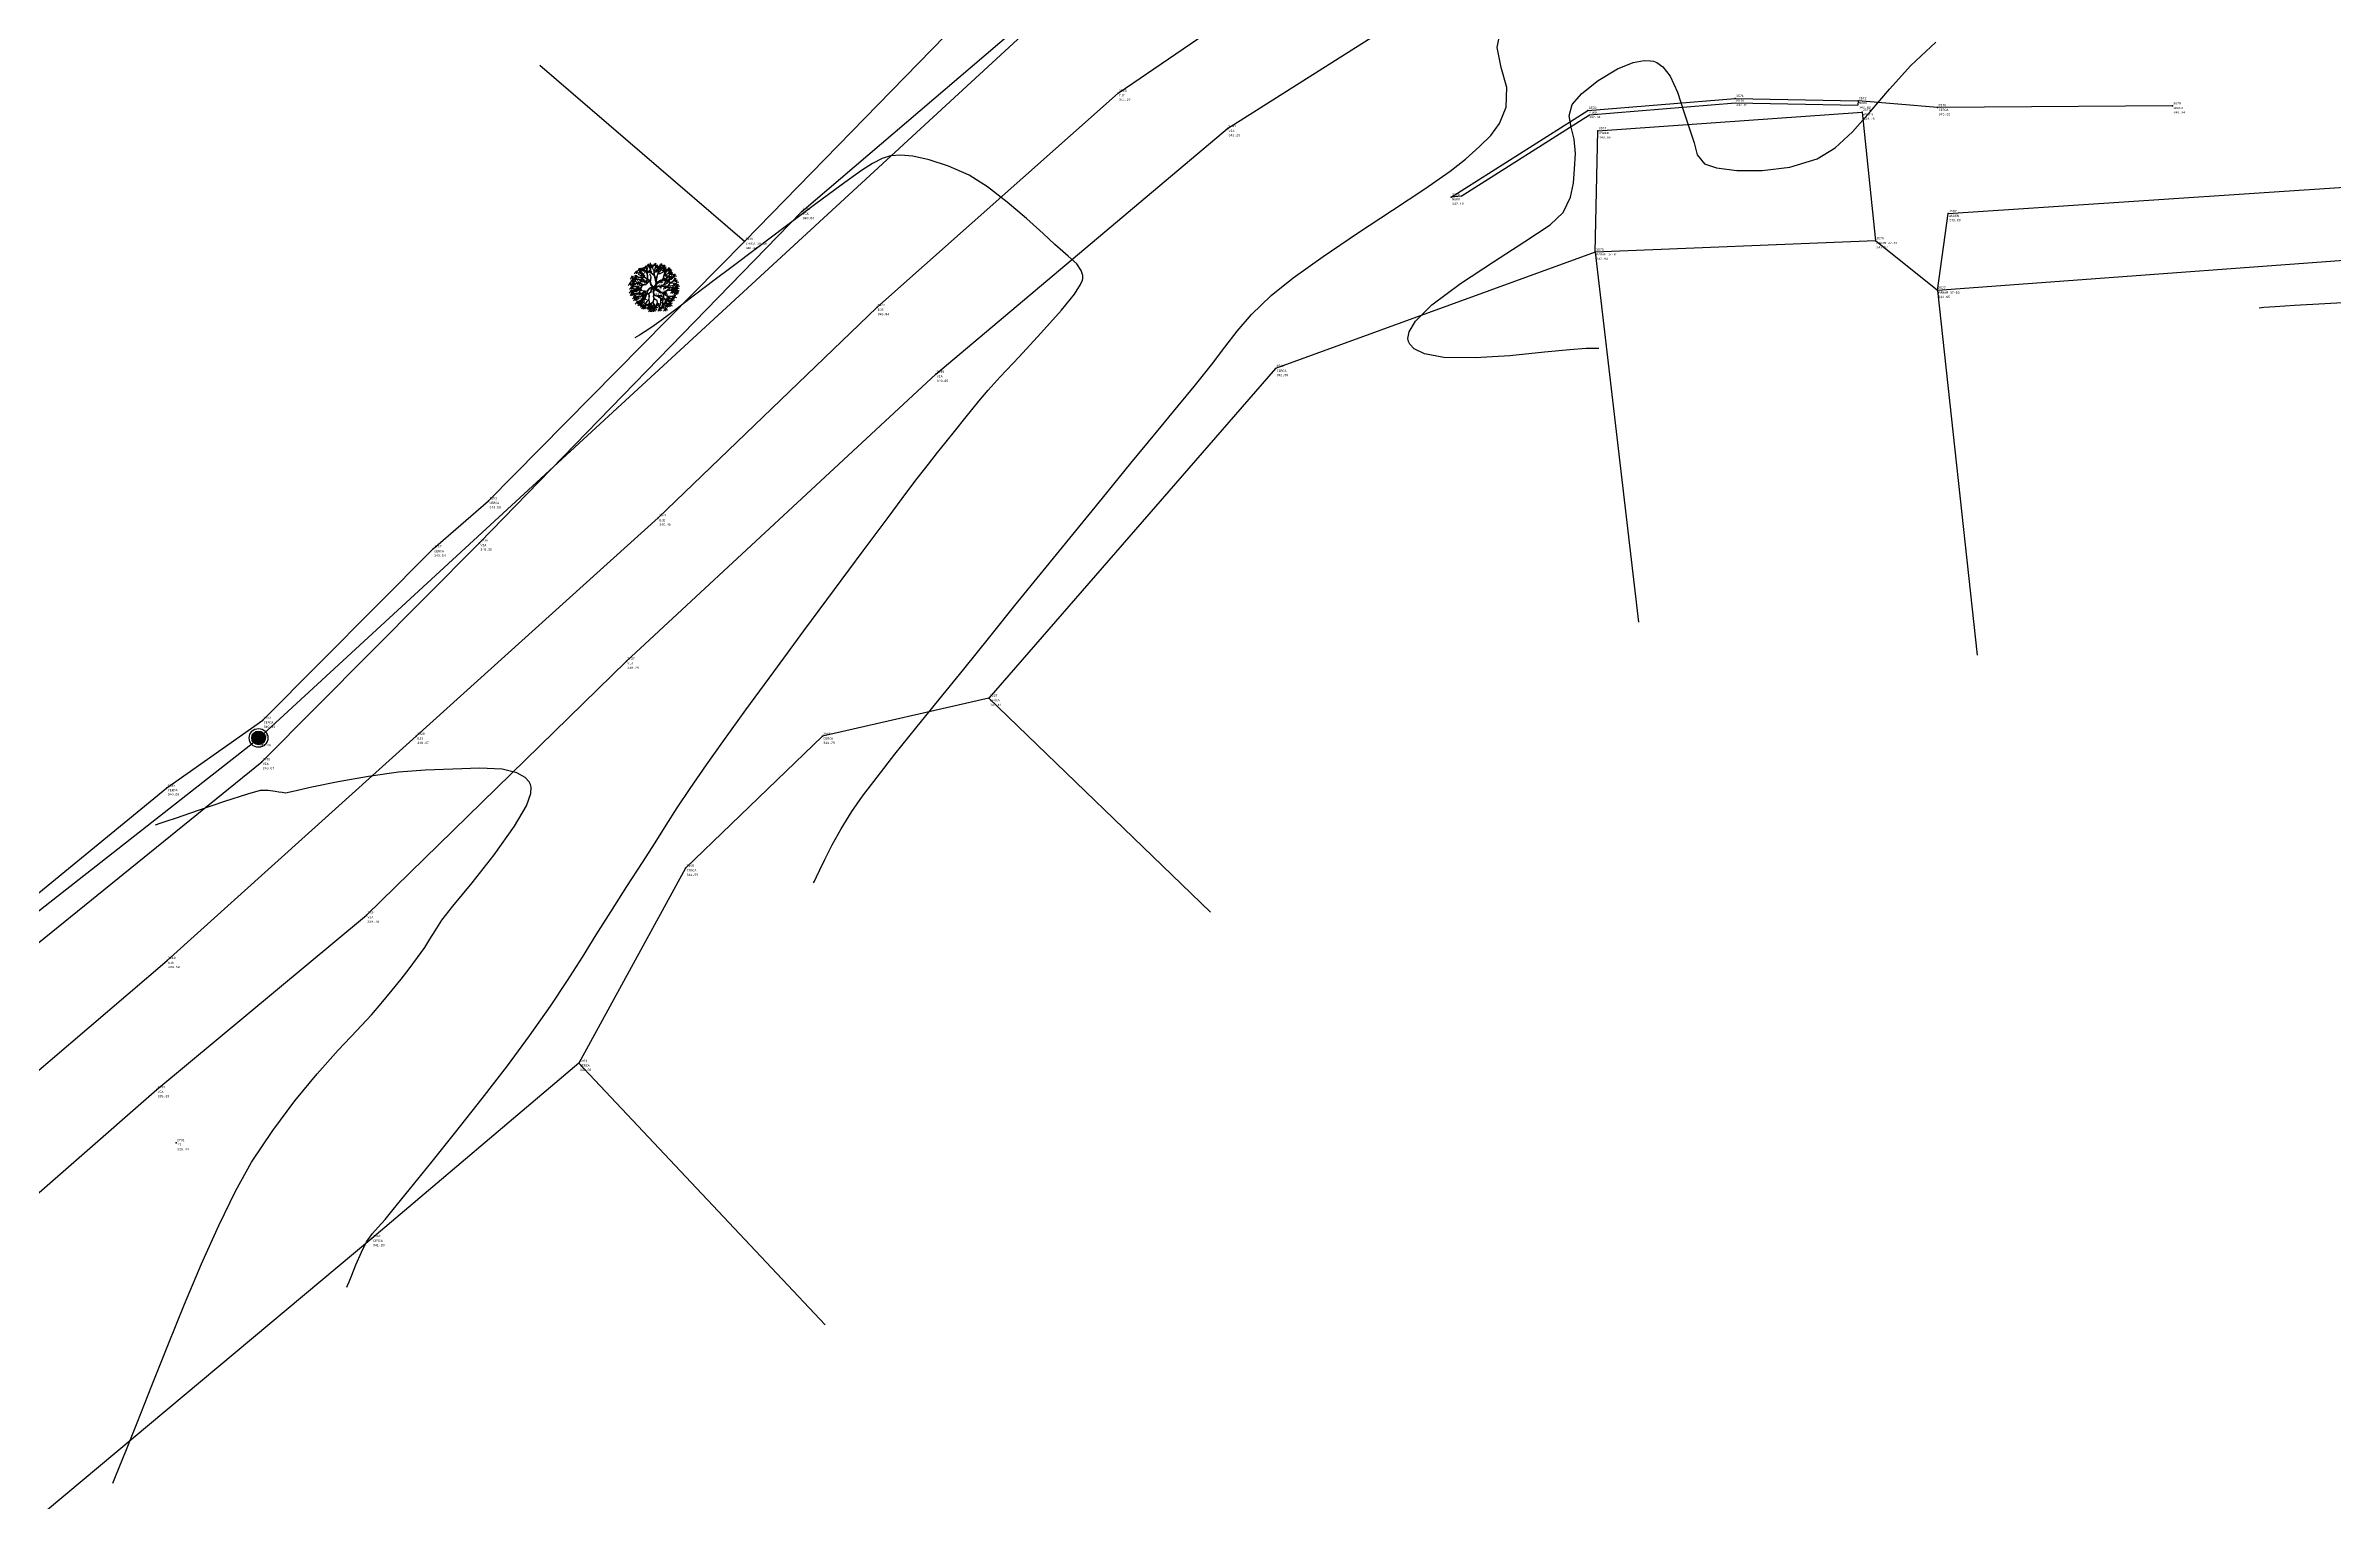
# Model space of a CAD drawing. Header units: metres. Extents: x 5050628 to 5051715, y 2427226 to 2427693.
# Drawn here: x 5051439.9 to 5051491.6, y 2427617.3 to 2427650.2 of the extents above; entities that cross this region are included whole.
import ezdxf
from ezdxf.enums import TextEntityAlignment as Align

# ---------------------------------------------------------------- set-up
doc = ezdxf.new("R2010")
doc.units = ezdxf.units.M
for name, color, linetype in [('1. Eje Vía', 7, 'Continuous'), ('Anden', 252, 'Continuous'), ('ARBOLES', 3, 'Continuous'), ('C-TOPO-MINR-N', 11, 'Continuous'), ('Cerca', 90, 'FENCELINE2'), ('CVL_PUNTO', 2, 'Continuous'), ('CVL_PUNTO_COR', 2, 'Continuous'), ('CVL_PUNTO_NUM', 2, 'Continuous'), ('Muro', 253, 'Continuous'), ('Paramento', 7, 'Continuous'), ('POSTE', 2, 'Continuous'), ('Red Baja Tension', 30, 'Continuous'), ('Vía', 40, 'Continuous')]:
    doc.layers.add(name, color=color, linetype=linetype)
doc.layers.add('Poste Baja tension', color=30, linetype='Continuous', lineweight=100)
doc.styles.add('MONOTXT4', font='monotxt4.shx')
doc.linetypes.add('FENCELINE2', pattern='A,0.25,-0.1,[132,ltypeshp.shx,S=0.1,R=0,X=-0.1,Y=0],-0.1,1', length=1.45)

# ---------------------------------------------------------------- blocks, each defined once
blk = doc.blocks.new('ar-2')
at = {"layer": 'ARBOLES'}
for p, q in [((29.38, 112.27), (29.17, 112.09)), ((29.29, 112.29), (29.31, 112.09)), ((29.55, 112.41), (29.35, 112.23)), ((29.38, 112.37), (29.61, 112.3)), ((29.46, 112.43), (29.48, 112.23)), ((29.72, 112.36), (29.51, 112.18)), ((29.54, 112.32), (29.78, 112.24)), ((29.6, 112.49), (29.63, 112.29)), ((29.98, 112.46), (29.78, 112.27)), ((29.81, 112.41), (30.04, 112.34)), ((29.89, 112.47), (29.91, 112.27)), ((30.1, 112.29), (29.89, 112.1)), ((29.93, 112.24), (30.16, 112.17)), ((30, 112.31), (30.03, 112.1)), ((30.35, 112.42), (30.15, 112.24)), ((30.18, 112.38), (30.41, 112.31)), ((30.26, 112.44), (30.28, 112.24)), ((30.55, 112.34), (30.35, 112.16)), ((30.38, 112.29), (30.62, 112.22)), ((30.46, 112.36), (30.48, 112.16)), ((28.4, 111.23), (28.19, 111.04)), ((28.23, 111.18), (28.46, 111.11)), ((28.48, 110.97), (28.27, 110.79)), ((28.3, 111.24), (28.33, 111.04)), ((28.31, 110.93), (28.54, 110.85)), ((28.53, 111.64), (28.32, 111.46)), ((28.54, 111.43), (28.33, 111.25)), ((28.36, 111.6), (28.59, 111.52)), ((28.36, 111.39), (28.6, 111.31)), ((28.57, 111.11), (28.36, 110.93)), ((28.38, 110.99), (28.41, 110.79)), ((28.6, 111.23), (28.4, 111.05)), ((28.43, 111.66), (28.46, 111.46)), ((28.43, 111.19), (28.66, 111.11)), ((28.44, 111.45), (28.46, 111.25)), ((28.47, 111.13), (28.5, 110.93)), ((28.7, 110.84), (28.49, 110.65)), ((28.7, 111.53), (28.5, 111.35)), ((28.51, 111.25), (28.53, 111.05)), ((28.68, 111.44), (28.53, 111.5)), ((28.53, 110.79), (28.76, 110.72)), ((28.76, 111.68), (28.56, 111.5)), ((28.79, 111.96), (28.58, 111.78)), ((28.6, 110.85), (28.63, 110.65)), ((28.61, 111.92), (28.85, 111.85)), ((28.61, 111.55), (28.63, 111.35)), ((28.67, 111.7), (28.69, 111.5)), ((28.88, 110.93), (28.67, 110.74)), ((28.69, 111.98), (28.71, 111.78)), ((28.7, 110.88), (28.94, 110.81)), ((28.96, 111.28), (28.76, 111.09)), ((28.98, 110.9), (28.77, 110.72)), ((28.78, 110.94), (28.8, 110.74)), ((28.99, 112.15), (28.79, 111.96)), ((28.81, 110.86), (29.04, 110.79)), ((28.82, 112.1), (29.05, 112.03)), ((29.04, 111.96), (28.84, 111.78)), ((28.87, 111.92), (29.1, 111.85)), ((28.87, 111.29), (28.89, 111.09)), ((28.89, 110.92), (28.91, 110.72)), ((28.9, 112.16), (28.92, 111.96)), ((29.16, 112.15), (28.95, 111.97)), ((28.95, 111.98), (28.97, 111.78)), ((29.15, 111.54), (28.95, 111.36)), ((29.24, 111.94), (28.97, 112.03)), ((28.98, 111.5), (29.21, 111.43)), ((28.99, 112.1), (29.22, 112.03)), ((29.2, 111.81), (28.99, 111.63)), ((29.02, 111.76), (29.26, 111.69)), ((29.06, 112.17), (29.09, 111.97)), ((29.06, 111.56), (29.08, 111.36)), ((29.29, 111.27), (29.08, 111.45)), ((29.1, 111.83), (29.13, 111.63)), ((29.21, 112.23), (29.44, 112.16)), ((29.43, 111.38), (29.22, 111.2)), ((29.44, 112.04), (29.24, 111.86)), ((29.25, 111.34), (29.49, 111.26)), ((29.27, 112), (29.5, 111.92)), ((29.33, 111.4), (29.35, 111.2)), ((29.4, 112.09), (29.36, 112.16)), ((29.63, 112.03), (29.43, 111.84)), ((29.46, 111.98), (29.69, 111.91)), ((29.54, 112.04), (29.56, 111.84)), ((30.1, 112.06), (29.89, 111.88)), ((29.92, 112.02), (30.16, 111.94)), ((30, 112.08), (30.02, 111.88)), ((30.34, 112.21), (30.14, 112.03)), ((30.16, 111.33), (30.39, 111.26)), ((30.17, 112.17), (30.4, 112.1)), ((30.24, 111.39), (30.26, 111.19)), ((30.25, 112.23), (30.27, 112.03)), ((30.57, 112.17), (30.36, 111.99)), ((30.57, 111.51), (30.37, 111.33)), ((30.39, 112.13), (30.63, 112.05)), ((30.4, 111.46), (30.63, 111.39)), ((30.43, 111.92), (30.45, 112)), ((30.64, 111.02), (30.43, 110.84)), ((30.45, 111.76), (30.68, 111.69)), ((30.47, 112.19), (30.49, 111.99)), ((30.47, 110.98), (30.7, 110.91)), ((30.48, 111.53), (30.5, 111.33)), ((30.69, 112.07), (30.49, 111.88)), ((30.52, 112.02), (30.75, 111.95)), ((30.53, 111.83), (30.55, 111.63)), ((30.54, 111.04), (30.57, 110.84)), ((30.6, 112.08), (30.62, 111.88)), ((30.6, 111.33), (30.68, 111.67)), ((30.85, 111.38), (30.64, 111.19)), ((30.86, 112.17), (30.65, 111.99)), ((30.87, 110.88), (30.66, 110.7)), ((30.68, 111.33), (30.91, 111.26)), ((30.69, 112.13), (30.92, 112.06)), ((30.74, 112.05), (30.98, 111.98)), ((30.75, 111.39), (30.78, 111.19)), ((30.76, 112.19), (30.79, 111.99)), ((30.96, 111.97), (30.76, 111.79)), ((30.77, 110.9), (30.8, 110.7)), ((30.79, 111.93), (31.02, 111.85)), ((31.02, 111.86), (30.81, 111.68)), ((30.81, 111.59), (31.04, 111.52)), ((30.84, 111.82), (31.08, 111.75)), ((30.86, 111.78), (30.96, 111.86)), ((30.87, 111.99), (30.89, 111.79)), ((30.92, 111.88), (30.94, 111.68)), ((31.13, 110.97), (30.92, 110.79)), ((31.2, 111.76), (30.99, 111.58)), ((31.22, 111.2), (31.02, 111.01)), ((31.03, 111.72), (31.26, 111.65)), ((31.24, 111.51), (31.03, 111.33)), ((31.03, 110.99), (31.06, 110.79)), ((31.05, 111.15), (31.28, 111.08)), ((31.07, 111.46), (31.3, 111.39)), ((31.28, 110.82), (31.07, 110.64)), ((31.09, 111.37), (31.23, 111.38)), ((31.1, 110.78), (31.34, 110.7)), ((31.11, 111.78), (31.13, 111.58)), ((31.13, 111.21), (31.15, 111.01)), ((31.14, 111.53), (31.17, 111.33)), ((31.16, 111.32), (31.4, 111.25)), ((31.37, 110.97), (31.16, 110.79)), ((31.18, 110.84), (31.2, 110.64)), ((31.39, 111.13), (31.19, 110.94)), ((31.19, 110.93), (31.43, 110.85)), ((31.22, 111.08), (31.45, 111.01)), ((31.24, 111.38), (31.27, 111.18)), ((31.27, 110.99), (31.3, 110.79)), ((31.3, 111.14), (31.32, 110.94)), ((28.47, 110.74), (28.26, 110.56)), ((28.3, 110.7), (28.53, 110.63)), ((28.51, 110.58), (28.31, 110.4)), ((28.34, 110.54), (28.57, 110.47)), ((28.37, 110.76), (28.4, 110.56)), ((28.61, 110.58), (28.4, 110.39)), ((28.42, 110.6), (28.44, 110.4)), ((28.44, 110.53), (28.67, 110.46)), ((28.67, 110.39), (28.46, 110.2)), ((28.51, 110.6), (28.54, 110.39)), ((28.74, 110.25), (28.53, 110.07)), ((28.56, 110.21), (28.8, 110.14)), ((28.57, 110.4), (28.6, 110.2)), ((28.64, 110.27), (28.67, 110.07)), ((28.85, 110.04), (28.64, 109.85)), ((28.67, 109.99), (28.91, 109.92)), ((28.9, 110.35), (28.69, 110.17)), ((28.72, 110.31), (28.96, 110.23)), ((28.95, 110.63), (28.75, 110.45)), ((28.75, 110.05), (28.78, 109.85)), ((28.78, 110.58), (29.01, 110.51)), ((28.8, 110.37), (28.82, 110.17)), ((29.01, 109.94), (28.81, 109.76)), ((29.05, 110.12), (28.84, 109.94)), ((28.84, 109.9), (29.07, 109.82)), ((28.86, 110.65), (28.88, 110.45)), ((28.88, 110.08), (29.11, 110.01)), ((28.92, 109.96), (28.94, 109.76)), ((28.95, 110.14), (28.98, 109.94)), ((28.97, 109.92), (29, 109.72)), ((29.18, 110.49), (28.98, 110.31)), ((29.19, 109.82), (28.98, 109.64)), ((29.01, 110.45), (29.24, 110.37)), ((29.24, 110.04), (29.03, 109.86)), ((29.23, 109.75), (29.03, 109.57)), ((29.06, 109.99), (29.3, 109.92)), ((29.09, 110.51), (29.11, 110.31)), ((29.09, 109.84), (29.11, 109.64)), ((29.32, 110.69), (29.11, 110.5)), ((29.11, 110.23), (29.35, 110.16)), ((29.33, 109.72), (29.12, 109.53)), ((29.14, 109.77), (29.16, 109.57)), ((29.15, 110.64), (29.38, 110.57)), ((29.16, 109.67), (29.39, 109.6)), ((29.18, 109.91), (29.41, 109.84)), ((29.23, 110.7), (29.25, 110.5)), ((29.23, 109.84), (29.46, 109.77)), ((29.24, 109.74), (29.26, 109.53)), ((29.6, 109.82), (29.4, 109.63)), ((29.46, 109.65), (29.69, 109.58)), ((29.68, 109.55), (29.48, 109.36)), ((29.51, 109.83), (29.53, 109.63)), ((29.51, 109.52), (29.63, 109.68)), ((29.51, 109.5), (29.74, 109.43)), ((29.54, 109.71), (29.56, 109.51)), ((29.58, 109.9), (29.6, 109.7)), ((29.59, 109.56), (29.61, 109.36)), ((29.65, 109.67), (29.89, 109.6)), ((29.89, 109.87), (29.68, 109.69)), ((29.89, 109.56), (29.68, 109.37)), ((29.9, 109.77), (29.7, 109.59)), ((29.71, 109.51), (29.95, 109.44)), ((29.73, 109.74), (29.75, 109.53)), ((29.79, 109.57), (29.81, 109.37)), ((30.01, 109.76), (29.8, 109.58)), ((29.87, 109.75), (29.83, 109.61)), ((29.83, 109.61), (29.85, 109.48)), ((29.84, 109.72), (30.07, 109.65)), ((29.91, 109.78), (29.94, 109.58)), ((30.17, 109.91), (29.96, 109.72)), ((29.99, 109.86), (30.23, 109.79)), ((30.28, 109.6), (30.08, 109.42)), ((30.11, 109.56), (30.34, 109.48)), ((30.33, 110.45), (30.12, 110.26)), ((30.16, 110.4), (30.39, 110.33)), ((30.17, 109.62), (30.21, 109.52)), ((30.19, 109.62), (30.21, 109.42)), ((30.45, 110.25), (30.24, 110.06)), ((30.47, 109.8), (30.26, 109.61)), ((30.28, 110.2), (30.51, 110.13)), ((30.29, 109.96), (30.53, 109.88)), ((30.3, 109.75), (30.53, 109.68)), ((30.35, 110.26), (30.38, 110.06)), ((30.38, 109.81), (30.4, 109.61)), ((30.63, 110.61), (30.42, 110.43)), ((30.65, 110.02), (30.44, 109.84)), ((30.65, 109.61), (30.44, 109.42)), ((30.45, 110.57), (30.69, 110.5)), ((30.47, 109.56), (30.71, 109.49)), ((30.48, 109.98), (30.71, 109.91)), ((30.53, 110.63), (30.55, 110.43)), ((30.74, 109.83), (30.54, 109.65)), ((30.55, 110.04), (30.58, 109.84)), ((30.55, 109.62), (30.57, 109.42)), ((30.57, 109.78), (30.8, 109.71)), ((30.81, 110.32), (30.61, 110.14)), ((30.81, 110.19), (30.61, 110.01)), ((30.64, 110.28), (30.87, 110.21)), ((30.65, 109.85), (30.67, 109.65)), ((30.72, 110.34), (30.74, 110.14)), ((30.72, 110.21), (30.74, 110.01)), ((30.94, 109.88), (30.73, 109.7)), ((30.94, 110.05), (30.74, 109.87)), ((30.77, 110.01), (31, 109.93)), ((30.77, 109.83), (31, 109.76)), ((30.84, 109.9), (30.87, 109.7)), ((30.85, 110.07), (30.87, 109.87)), ((31.08, 110.24), (30.87, 110.06)), ((31.09, 110.71), (30.88, 110.53)), ((30.88, 110.23), (31.01, 110.06)), ((30.9, 110.2), (31.14, 110.12)), ((30.92, 110.67), (31.15, 110.6)), ((30.98, 110.26), (31.01, 110.06)), ((30.99, 110.73), (31.02, 110.53)), ((31.2, 110.41), (30.99, 110.22)), ((31.3, 110.63), (31.09, 110.45)), ((31.11, 110.42), (31.13, 110.22)), ((31.13, 110.59), (31.36, 110.52)), ((31.21, 110.65), (31.23, 110.45)), ((31.43, 110.73), (31.23, 110.54)), ((31.34, 110.74), (31.36, 110.54))]:
    blk.add_line(p, q, dxfattribs=at)
at = {"layer": 'ARBOLES', "color": 27}
for p, q in [((29.41, 112.15), (29.39, 112.29)), ((29.64, 112.03), (29.5, 112.31)), ((29.62, 112.38), (29.64, 112.18)), ((29.64, 112.22), (29.62, 112.34)), ((29.64, 111.99), (29.66, 112.35)), ((29.64, 112.34), (29.65, 112.22)), ((29.76, 112.14), (29.69, 112.34)), ((29.76, 112.14), (29.79, 112.36)), ((29.86, 111.96), (29.97, 112.36)), ((30.13, 112.13), (30.05, 112.35)), ((30.14, 112.14), (30.23, 112.3)), ((30.3, 112.03), (30.4, 112.25)), ((28.4, 111.06), (28.63, 110.99)), ((28.79, 110.98), (28.41, 111.01)), ((28.41, 110.99), (28.77, 110.98)), ((28.64, 111.16), (28.42, 111.14)), ((28.65, 110.82), (28.42, 110.71)), ((28.43, 111.16), (28.56, 111.17)), ((28.72, 111.15), (28.44, 111.2)), ((28.71, 111.25), (28.48, 111.36)), ((28.53, 111.49), (28.76, 111.42)), ((28.59, 111.64), (28.82, 111.57)), ((28.85, 111.56), (28.61, 111.66)), ((28.85, 111.56), (28.64, 111.67)), ((28.9, 111.56), (28.65, 111.69)), ((28.8, 110.98), (28.65, 110.82)), ((28.85, 111.44), (28.68, 111.44)), ((28.83, 111.17), (28.71, 111.25)), ((28.82, 111.17), (28.72, 111.15)), ((28.85, 111.43), (28.75, 111.37)), ((28.79, 111.23), (29.02, 111.16)), ((29.1, 111.09), (28.8, 110.98)), ((28.99, 110.79), (28.8, 110.5)), ((29.12, 111.09), (28.81, 111.28)), ((29.02, 111.28), (28.82, 111.17)), ((28.98, 111.68), (28.85, 111.74)), ((29.25, 111.56), (28.85, 111.56)), ((29.09, 111.3), (28.85, 111.44)), ((29.04, 111.3), (28.85, 111.43)), ((28.98, 110.81), (28.85, 110.74)), ((29.04, 111.84), (28.91, 111.98)), ((29.07, 111.07), (28.97, 110.8)), ((29.09, 111.68), (28.98, 111.68)), ((29.1, 111.06), (28.98, 110.81)), ((29, 111.17), (29.14, 111.1)), ((29.25, 111.25), (29.02, 111.28)), ((29.1, 111.68), (29.04, 111.84)), ((29.23, 111.27), (29.04, 111.3)), ((29.25, 111.96), (29.09, 112.15)), ((29.28, 111.26), (29.09, 111.3)), ((29.26, 111.56), (29.1, 111.68)), ((29.34, 111.13), (29.1, 111.09)), ((29.11, 111.07), (29.33, 111.12)), ((29.12, 112.15), (29.24, 111.99)), ((29.24, 111.99), (29.14, 112.17)), ((29.28, 111.97), (29.16, 112.19)), ((29.38, 111.89), (29.25, 111.96)), ((29.49, 111.41), (29.25, 111.56)), ((29.41, 111.26), (29.26, 111.26)), ((29.56, 111.33), (29.27, 111.53)), ((29.38, 111.9), (29.28, 111.97)), ((29.46, 111.28), (29.28, 111.26)), ((29.47, 111.28), (29.34, 111.13)), ((29.43, 111.28), (29.34, 111.13)), ((29.35, 112.06), (29.37, 111.86)), ((29.37, 111.84), (29.41, 112.15)), ((29.42, 111.73), (29.37, 111.84)), ((29.37, 111.84), (29.42, 111.68)), ((29.49, 111.89), (29.38, 111.9)), ((29.59, 111.88), (29.38, 111.89)), ((29.54, 110.87), (29.38, 110.69)), ((29.42, 111.68), (29.41, 111.47)), ((29.55, 110.86), (29.41, 110.69)), ((29.44, 111.46), (29.42, 111.73)), ((29.43, 110.69), (29.58, 110.87)), ((29.54, 111.33), (29.46, 111.28)), ((29.55, 111.31), (29.47, 111.28)), ((29.62, 111.89), (29.49, 111.89)), ((29.62, 111.33), (29.49, 111.41)), ((29.74, 110.94), (29.54, 110.87)), ((29.55, 111.31), (29.63, 111.14)), ((29.76, 110.92), (29.55, 110.86)), ((29.59, 111.27), (29.56, 111.33)), ((29.66, 111.6), (29.58, 111.76)), ((29.86, 111.66), (29.59, 111.88)), ((29.6, 111.35), (29.66, 111.59)), ((29.64, 111.11), (29.6, 111.32)), ((29.64, 110.77), (29.61, 110.61)), ((29.62, 111.89), (29.64, 112.04)), ((29.66, 111.13), (29.62, 111.33)), ((29.63, 111.35), (29.66, 111.6)), ((29.64, 112.04), (29.64, 112.22)), ((29.67, 111.83), (29.64, 111.99)), ((29.64, 111.91), (29.64, 111.86)), ((29.75, 110.97), (29.64, 111.11)), ((29.76, 110.92), (29.64, 111.1)), ((29.85, 110.92), (29.65, 110.74)), ((29.76, 110.99), (29.66, 111.13)), ((29.66, 110.77), (29.78, 110.94)), ((29.81, 110.92), (29.66, 110.77)), ((29.88, 111.66), (29.67, 111.83)), ((29.86, 110.92), (29.75, 110.97)), ((29.85, 111.96), (29.76, 112.14)), ((29.86, 110.92), (29.76, 110.99)), ((29.81, 110.87), (29.77, 110.62)), ((29.85, 110.92), (29.78, 110.61)), ((29.86, 110.81), (29.8, 110.62)), ((29.84, 111.7), (29.86, 111.95)), ((29.87, 111.68), (29.85, 111.96)), ((29.85, 110.92), (29.98, 111.2)), ((29.85, 110.92), (30, 111.18)), ((29.85, 110.92), (29.89, 110.81)), ((29.98, 111.2), (29.86, 111.66)), ((29.97, 111.38), (29.88, 111.66)), ((29.89, 110.95), (29.88, 110.92)), ((29.88, 110.92), (29.9, 110.82)), ((29.89, 110.81), (30.22, 110.6)), ((29.9, 110.82), (29.92, 110.92)), ((29.92, 110.99), (30.02, 111.16)), ((29.92, 110.94), (30.04, 111.02)), ((29.92, 110.92), (29.92, 110.99)), ((29.92, 110.91), (30.02, 110.99)), ((29.93, 110.9), (30.29, 110.62)), ((29.94, 110.8), (29.93, 110.87)), ((29.93, 110.87), (30.21, 110.66)), ((30.2, 110.63), (29.94, 110.8)), ((29.95, 110.89), (30.09, 111)), ((29.96, 111.42), (30.07, 111.77)), ((30, 111.35), (29.97, 111.38)), ((30, 111.18), (29.97, 111.35)), ((30.21, 110.66), (29.97, 110.81)), ((29.98, 111.38), (30.02, 111.53)), ((30, 111.37), (30.08, 111.79)), ((30.02, 111.18), (30, 111.35)), ((30.02, 111.25), (30.3, 111.41)), ((30.02, 110.99), (30.1, 111.02)), ((30.03, 111.21), (30.25, 111.36)), ((30.04, 111.18), (30.31, 111.4)), ((30.08, 111.79), (30.14, 111.88)), ((30.09, 111.78), (30.22, 111.82)), ((30.09, 111), (30.15, 111)), ((30.1, 111.81), (30.23, 111.83)), ((30.1, 111.02), (30.3, 111.02)), ((30.14, 111.88), (30.13, 112.13)), ((30.33, 111.38), (30.13, 111.19)), ((30.14, 111.92), (30.3, 112.04)), ((30.15, 111.88), (30.3, 112.03)), ((30.15, 111), (30.31, 110.89)), ((30.19, 110.99), (30.32, 111.01)), ((30.22, 111.82), (30.43, 111.91)), ((30.28, 111.02), (30.47, 111.09)), ((30.3, 111.41), (30.42, 111.42)), ((30.3, 111.02), (30.42, 110.99)), ((30.31, 111.4), (30.47, 111.41)), ((30.35, 111.02), (30.48, 111.09)), ((30.38, 111.42), (30.46, 111.59)), ((30.62, 111.81), (30.42, 111.63)), ((30.42, 111.42), (30.45, 111.5)), ((30.42, 110.99), (30.73, 111.02)), ((30.43, 111.91), (30.74, 112.06)), ((30.45, 111.5), (30.49, 111.7)), ((30.47, 111.41), (30.56, 111.45)), ((30.47, 111.09), (30.61, 111.32)), ((30.48, 111.71), (30.55, 111.89)), ((30.49, 111.7), (30.7, 111.8)), ((30.49, 111.09), (30.72, 111.21)), ((30.5, 111.74), (30.69, 111.79)), ((30.5, 110.65), (30.74, 110.79)), ((30.53, 110.99), (30.66, 110.99)), ((30.55, 111.89), (30.6, 111.96)), ((30.56, 111.45), (30.74, 111.58)), ((30.6, 111.96), (30.62, 112.12)), ((30.61, 111.37), (30.79, 111.44)), ((30.61, 111.32), (30.78, 111.43)), ((30.63, 111), (30.72, 110.95)), ((30.69, 110.84), (30.93, 110.76)), ((30.7, 111.8), (30.86, 111.96)), ((30.72, 110.95), (30.91, 110.94)), ((30.73, 111.02), (30.88, 111.22)), ((30.74, 111.58), (30.86, 111.78)), ((30.74, 110.79), (30.88, 110.75)), ((30.75, 111.02), (30.98, 111.05)), ((30.76, 111.86), (30.87, 111.94)), ((30.76, 111.85), (30.88, 111.92)), ((30.98, 111.64), (30.77, 111.45)), ((30.78, 111.65), (31.02, 111.58)), ((30.78, 111.43), (30.94, 111.45)), ((30.78, 111.04), (30.89, 111.23)), ((30.79, 111.43), (30.89, 111.62)), ((30.88, 111.22), (31.09, 111.37)), ((30.88, 110.75), (31.2, 110.79)), ((30.89, 111.65), (30.91, 111.45)), ((30.89, 111.22), (31.27, 111.17)), ((30.91, 110.94), (31.29, 110.87)), ((31.18, 110.81), (30.92, 110.76)), ((30.94, 111.45), (31.09, 111.65)), ((30.94, 111.45), (31.12, 111.61)), ((30.96, 110.93), (31.19, 110.85)), ((30.98, 111.05), (31.06, 111.04)), ((31.3, 110.8), (31.18, 110.81)), ((31.2, 110.79), (31.29, 110.75)), ((31.3, 110.78), (31.22, 110.79)), ((28.7, 110.64), (28.46, 110.67)), ((28.57, 110.53), (28.46, 110.5)), ((28.63, 110.53), (28.47, 110.48)), ((28.5, 110.34), (28.73, 110.27)), ((28.8, 110.5), (28.53, 110.34)), ((28.75, 110.54), (28.54, 110.53)), ((28.86, 110.36), (28.58, 110.27)), ((28.71, 110.28), (28.58, 110.26)), ((28.6, 110.23), (28.71, 110.28)), ((28.61, 110.21), (28.84, 110.34)), ((28.92, 110.56), (28.63, 110.53)), ((28.85, 110.74), (28.7, 110.64)), ((28.99, 110.1), (28.75, 109.98)), ((29.11, 110.34), (28.86, 110.36)), ((29.28, 110.68), (28.92, 110.72)), ((29.06, 110.54), (28.92, 110.56)), ((29.07, 110.53), (28.92, 110.44)), ((29.03, 110.16), (28.96, 109.79)), ((29.09, 110.25), (28.97, 109.77)), ((29.08, 110.25), (28.99, 110.1)), ((29.18, 110.67), (29.06, 110.54)), ((29.18, 110.28), (29.08, 110.25)), ((29.29, 110.27), (29.08, 110.09)), ((29.22, 109.77), (29.08, 109.69)), ((29.27, 110.25), (29.1, 110.05)), ((29.23, 110.43), (29.11, 110.34)), ((29.12, 110.33), (29.23, 110.41)), ((29.23, 110.41), (29.17, 110.28)), ((29.41, 110.69), (29.18, 110.67)), ((29.25, 110.43), (29.18, 110.28)), ((29.19, 110.29), (29.21, 110.09)), ((29.68, 109.92), (29.22, 109.77)), ((29.41, 110.51), (29.23, 110.43)), ((29.43, 110.49), (29.25, 110.43)), ((29.25, 109.78), (29.71, 109.95)), ((29.3, 109.68), (29.26, 109.62)), ((29.42, 110.69), (29.27, 110.25)), ((29.32, 109.95), (29.3, 109.68)), ((29.49, 110.15), (29.32, 109.95)), ((29.51, 110.52), (29.41, 110.51)), ((29.5, 110.48), (29.43, 110.49)), ((29.63, 109.69), (29.43, 109.51)), ((29.68, 109.88), (29.47, 109.7)), ((29.66, 109.73), (29.47, 109.52)), ((29.52, 110.33), (29.49, 110.15)), ((29.52, 109.98), (29.49, 109.75)), ((29.5, 110.52), (29.52, 110.33)), ((29.5, 110.16), (29.52, 109.98)), ((29.61, 110.61), (29.51, 110.53)), ((29.58, 110.58), (29.51, 110.52)), ((29.52, 110.31), (29.53, 110.51)), ((29.66, 109.72), (29.54, 109.51)), ((29.63, 110.6), (29.58, 110.58)), ((29.65, 110.74), (29.63, 110.6)), ((29.68, 109.92), (29.66, 109.73)), ((29.78, 110.03), (29.68, 109.92)), ((29.78, 110.61), (29.81, 110.46)), ((29.83, 110.2), (29.78, 110.04)), ((29.78, 110.04), (29.79, 109.88)), ((29.8, 110.45), (29.79, 110.36)), ((29.82, 110.43), (29.79, 110.36)), ((29.79, 110.36), (29.84, 110.21)), ((29.79, 110.36), (29.82, 110.18)), ((29.79, 109.88), (29.87, 109.75)), ((29.8, 110.62), (29.82, 110.47)), ((29.81, 110.46), (29.89, 110.41)), ((29.82, 110.47), (29.91, 110.43)), ((29.84, 110.21), (30.02, 110.12)), ((29.87, 109.75), (30, 109.49)), ((29.89, 110.41), (30.12, 110.34)), ((29.91, 110.43), (30.09, 110.37)), ((30.04, 109.92), (29.96, 109.75)), ((30.02, 109.91), (29.96, 109.76)), ((29.96, 109.75), (29.96, 109.49)), ((30.02, 110.12), (30.04, 109.92)), ((30.03, 109.97), (30.02, 109.91)), ((30.04, 109.92), (30.1, 109.77)), ((30.29, 110.41), (30.06, 110.38)), ((30.07, 109.92), (30.09, 109.72)), ((30.1, 109.77), (30.34, 109.57)), ((30.12, 110.37), (30.25, 110.26)), ((30.12, 110.34), (30.25, 110.25)), ((30.13, 110.37), (30.29, 110.41)), ((30.24, 109.93), (30.17, 109.62)), ((30.29, 110.62), (30.2, 110.63)), ((30.22, 110.6), (30.34, 110.59)), ((30.25, 110.25), (30.24, 109.93)), ((30.26, 110.26), (30.38, 110.07)), ((30.31, 110.62), (30.37, 110.62)), ((30.34, 110.59), (30.42, 110.49)), ((30.37, 110.62), (30.5, 110.65)), ((30.37, 110.05), (30.38, 109.85)), ((30.4, 109.59), (30.37, 109.84)), ((30.38, 110.07), (30.4, 109.88)), ((30.38, 109.85), (30.42, 109.59)), ((30.39, 109.88), (30.44, 109.59)), ((30.4, 110.58), (30.45, 110.49)), ((30.4, 109.88), (30.65, 109.73)), ((30.41, 110.58), (30.53, 110.64)), ((30.42, 110.49), (30.7, 110.37)), ((30.42, 110.49), (30.43, 110.28)), ((30.45, 110.28), (30.43, 110.48)), ((30.43, 110.28), (30.55, 110.19)), ((30.45, 110.49), (30.69, 110.39)), ((30.53, 110.64), (30.73, 110.77)), ((30.55, 110.19), (30.61, 109.97)), ((30.57, 110.17), (30.81, 110.1)), ((30.58, 110.19), (30.83, 110.11)), ((30.61, 109.97), (30.77, 109.85)), ((30.64, 110.15), (30.87, 110.07)), ((30.68, 110.36), (30.88, 110.23)), ((30.69, 110.39), (31, 110.35)), ((30.7, 110.37), (31.02, 110.38)), ((30.73, 110.77), (30.9, 110.74)), ((30.83, 110.11), (30.91, 109.98)), ((30.9, 110.74), (31.16, 110.63)), ((31.14, 110.61), (30.91, 110.72)), ((31, 110.35), (31.1, 110.19)), ((31.02, 110.38), (31.23, 110.44)), ((31.03, 110.36), (31.26, 110.29)), ((31.26, 110.6), (31.14, 110.62)), ((31.25, 110.58), (31.14, 110.61)), ((31.16, 110.63), (31.27, 110.62))]:
    blk.add_line(p, q, dxfattribs=at)
blk = doc.blocks.new('POSTE')
at = {"layer": 'POSTE'}
h = blk.add_hatch(color=30, dxfattribs=at)
edge = h.paths.add_edge_path()
edge.add_arc((992.96, 972.38), 0.558, 0, 360)
at = {"layer": 'POSTE', "color": 30}
for radius in [0.768, 0.558]:
    blk.add_circle((992.96, 972.38, 192.94), radius, dxfattribs=at)
blk = doc.blocks.new('A$Cd4a49434')
at = {"layer": 'POSTE', "xscale": 0.6787685145199105, "yscale": 0.6787685145199105, "zscale": 0.6787685145199105, "rotation": 349.84833}
blk.add_blockref('POSTE', (-779.25, -530.37, 158.25), dxfattribs=at)

msp = doc.modelspace()

# ---------------------------------------------------------------- linework, layer by layer
at = {"layer": '1. Eje Vía', "elevation": 280.286, "flags": 128}
msp.add_lwpolyline([(5051437.39, 2427625.022), (5051442.677, 2427629.536), (5051448.3, 2427634.592), (5051453.76, 2427639.519), (5051458.689, 2427644.265), (5051464.137, 2427649.102), (5051469.342, 2427652.662), (5051475.744, 2427655.24), (5051483.059, 2427656.208), (5051490.026, 2427656.21), (5051496.882, 2427655.351), (5051504.718, 2427653.737), (5051511.155, 2427653.476), (5051518.306, 2427653.908), (5051524.375, 2427656.043), (5051530.384, 2427658.587), (5051535.999, 2427661.31), (5051542.476, 2427664.661), (5051548.504, 2427667.464)], dxfattribs=at)
at = {"layer": 'Anden', "flags": 128}
for points, elevation in [([(5051480.928, 2427648.674), (5051481.228, 2427645.772), (5051474.906, 2427645.516), (5051474.966, 2427648.254), (5051480.928, 2427648.674)], 344.164), ([(5051494.413, 2427647.155), (5051494.656, 2427645.535), (5051482.625, 2427644.653), (5051482.868, 2427646.385), (5051494.413, 2427647.155)], 344.23)]:
    msp.add_lwpolyline(points, dxfattribs=dict(at, elevation=elevation))
at = {"layer": 'C-TOPO-MINR-N', "color": 32, "linetype": 'Continuous', "lineweight": -3}
for points in [[(5051457.261, 2427631.283, 342.966), (5051457.284, 2427631.327, 342.966), (5051457.332, 2427631.421, 342.966), (5051457.408, 2427631.577, 342.966), (5051457.521, 2427631.811, 342.966), (5051457.687, 2427632.14, 342.966), (5051457.886, 2427632.504, 342.966), (5051458.129, 2427632.898, 342.966), (5051458.368, 2427633.239, 342.966), (5051458.697, 2427633.672, 342.966), (5051459.101, 2427634.187, 342.966), (5051459.571, 2427634.772, 342.966), (5051460.092, 2427635.416, 342.966), (5051460.653, 2427636.109, 342.966), (5051461.242, 2427636.839, 342.966), (5051461.809, 2427637.543, 342.966), (5051462.444, 2427638.325, 342.966), (5051463.112, 2427639.146, 342.966), (5051463.783, 2427639.968, 342.966), (5051464.425, 2427640.751, 342.966), (5051465.005, 2427641.457, 342.966), (5051465.491, 2427642.047, 342.966), (5051465.852, 2427642.482, 342.966), (5051466.243, 2427642.972, 342.966), (5051466.544, 2427643.373, 342.966), (5051466.823, 2427643.733, 342.966), (5051467.15, 2427644.105, 342.966), (5051467.595, 2427644.537, 342.966), (5051468.089, 2427644.936, 342.966), (5051468.765, 2427645.418, 342.966), (5051469.539, 2427645.942, 342.966), (5051470.33, 2427646.465, 342.966), (5051471.056, 2427646.946, 342.966), (5051471.633, 2427647.342, 342.966), (5051471.979, 2427647.612, 342.966), (5051472.296, 2427647.902, 342.966), (5051472.546, 2427648.145, 342.966), (5051472.742, 2427648.415, 342.966), (5051472.895, 2427648.783, 342.966), (5051472.909, 2427649.23, 342.966), (5051472.785, 2427649.682, 342.966), (5051472.688, 2427650.134, 342.966), (5051472.782, 2427650.579, 342.966)], [(5051474.986, 2427643.344, 343.966), (5051474.899, 2427643.345, 343.966), (5051474.697, 2427643.339, 343.966), (5051474.333, 2427643.312, 343.966), (5051473.763, 2427643.256, 343.966), (5051472.978, 2427643.179, 343.966), (5051472.192, 2427643.129, 343.966), (5051471.491, 2427643.141, 343.966), (5051471.05, 2427643.22, 343.966), (5051470.819, 2427643.333, 343.966), (5051470.722, 2427643.437, 343.966), (5051470.693, 2427643.499, 343.966), (5051470.679, 2427643.567, 343.966), (5051470.704, 2427643.714, 343.966), (5051470.852, 2427643.96, 343.966), (5051471.22, 2427644.324, 343.966), (5051471.866, 2427644.811, 343.966), (5051472.606, 2427645.299, 343.966), (5051473.319, 2427645.752, 343.966), (5051473.885, 2427646.134, 343.966), (5051474.184, 2427646.409, 343.966), (5051474.345, 2427646.754, 343.966), (5051474.417, 2427647.075, 343.966), (5051474.44, 2427647.395, 343.966), (5051474.456, 2427647.739, 343.966), (5051474.431, 2427648.066, 343.966), (5051474.358, 2427648.338, 343.966), (5051474.317, 2427648.587, 343.966), (5051474.386, 2427648.843, 343.966), (5051474.604, 2427649.098, 343.966), (5051474.968, 2427649.388, 343.966), (5051475.407, 2427649.649, 343.966), (5051475.762, 2427649.792, 343.966), (5051476.008, 2427649.839, 343.966), (5051476.153, 2427649.835, 343.966), (5051476.218, 2427649.821, 343.966), (5051476.293, 2427649.791, 343.966), (5051476.427, 2427649.697, 343.966), (5051476.593, 2427649.487, 343.966), (5051476.76, 2427649.128, 343.966), (5051476.912, 2427648.657, 343.966), (5051477.035, 2427648.297, 343.966), (5051477.136, 2427647.979, 343.966), (5051477.203, 2427647.713, 343.966), (5051477.37, 2427647.511, 343.966), (5051477.642, 2427647.419, 343.966), (5051478.098, 2427647.359, 343.966), (5051478.672, 2427647.356, 343.966), (5051479.298, 2427647.435, 343.966), (5051479.912, 2427647.619, 343.966), (5051480.317, 2427647.865, 343.966), (5051480.709, 2427648.229, 343.966), (5051481.109, 2427648.681, 343.966), (5051481.542, 2427649.19, 343.966), (5051482.029, 2427649.725, 343.966), (5051482.593, 2427650.255, 343.966)], [(5051446.735, 2427622.161, 341.966), (5051446.751, 2427622.198, 341.966), (5051446.786, 2427622.283, 341.966), (5051446.846, 2427622.436, 341.966), (5051446.938, 2427622.667, 341.966), (5051447.06, 2427622.954, 341.966), (5051447.179, 2427623.186, 341.966), (5051447.313, 2427623.377, 341.966), (5051447.439, 2427623.516, 341.966), (5051447.594, 2427623.693, 341.966), (5051447.777, 2427623.918, 341.966), (5051448.138, 2427624.36, 341.966), (5051448.627, 2427624.962, 341.966), (5051449.193, 2427625.668, 341.966), (5051449.787, 2427626.42, 341.966), (5051450.358, 2427627.161, 341.966), (5051450.857, 2427627.835, 341.966), (5051451.325, 2427628.504, 341.966), (5051451.712, 2427629.082, 341.966), (5051452.047, 2427629.607, 341.966), (5051452.362, 2427630.112, 341.966), (5051452.688, 2427630.633, 341.966), (5051453.054, 2427631.205, 341.966), (5051453.406, 2427631.748, 341.966), (5051453.688, 2427632.192, 341.966), (5051453.938, 2427632.586, 341.966), (5051454.19, 2427632.977, 341.966), (5051454.481, 2427633.415, 341.966), (5051454.846, 2427633.949, 341.966), (5051455.215, 2427634.469, 341.966), (5051455.738, 2427635.189, 341.966), (5051456.365, 2427636.045, 341.966), (5051457.048, 2427636.972, 341.966), (5051457.738, 2427637.905, 341.966), (5051458.388, 2427638.78, 341.966), (5051458.948, 2427639.532, 341.966), (5051459.369, 2427640.097, 341.966), (5051459.605, 2427640.41, 341.966), (5051459.855, 2427640.734, 341.966), (5051460.061, 2427640.996, 341.966), (5051460.256, 2427641.239, 341.966), (5051460.474, 2427641.51, 341.966), (5051460.677, 2427641.762, 341.966), (5051460.836, 2427641.959, 341.966), (5051460.996, 2427642.154, 341.966), (5051461.203, 2427642.403, 341.966), (5051461.475, 2427642.703, 341.966), (5051461.903, 2427643.157, 341.966), (5051462.395, 2427643.685, 341.966), (5051462.859, 2427644.208, 341.966), (5051463.15, 2427644.57, 341.966), (5051463.29, 2427644.782, 341.966), (5051463.336, 2427644.886, 341.966), (5051463.342, 2427644.924, 341.966), (5051463.338, 2427644.989, 341.966), (5051463.306, 2427645.103, 341.966), (5051463.209, 2427645.249, 341.966), (5051463.011, 2427645.426, 341.966), (5051462.707, 2427645.686, 341.966), (5051462.446, 2427645.935, 341.966), (5051462.072, 2427646.275, 341.966), (5051461.635, 2427646.646, 341.966), (5051461.187, 2427646.99, 341.966), (5051460.777, 2427647.249, 341.966), (5051460.313, 2427647.458, 341.966), (5051459.877, 2427647.6, 341.966), (5051459.504, 2427647.68, 341.966), (5051459.231, 2427647.706, 341.966), (5051458.998, 2427647.686, 341.966), (5051458.813, 2427647.625, 341.966), (5051458.595, 2427647.519, 341.966), (5051458.35, 2427647.358, 341.966), (5051457.889, 2427647.026, 341.966), (5051457.289, 2427646.582, 341.966), (5051456.627, 2427646.087, 341.966), (5051455.98, 2427645.601, 341.966), (5051455.427, 2427645.184, 341.966), (5051455.044, 2427644.896, 341.966), (5051454.577, 2427644.545, 341.966), (5051454.155, 2427644.224, 341.966), (5051453.822, 2427643.972, 341.966), (5051453.618, 2427643.823, 341.966), (5051453.464, 2427643.722, 341.966), (5051453.334, 2427643.644, 341.966), (5051453.234, 2427643.584, 341.966)], [(5051489.885, 2427644.262, 345.966), (5051489.995, 2427644.271, 345.966), (5051490.246, 2427644.289, 345.966), (5051490.687, 2427644.317, 345.966), (5051491.37, 2427644.356, 345.966), (5051492.324, 2427644.408, 345.966)], [(5051441.448, 2427617.744, 340.966), (5051441.495, 2427617.854, 340.966), (5051441.596, 2427618.094, 340.966), (5051441.76, 2427618.498, 340.966), (5051442.002, 2427619.105, 340.966), (5051442.335, 2427619.948, 340.966), (5051442.694, 2427620.851, 340.966), (5051443.07, 2427621.777, 340.966), (5051443.455, 2427622.69, 340.966), (5051443.841, 2427623.552, 340.966), (5051444.22, 2427624.328, 340.966), (5051444.584, 2427624.981, 340.966), (5051445.06, 2427625.702, 340.966), (5051445.562, 2427626.371, 340.966), (5051446.064, 2427626.976, 340.966), (5051446.538, 2427627.508, 340.966), (5051446.955, 2427627.956, 340.966), (5051447.288, 2427628.311, 340.966), (5051447.51, 2427628.562, 340.966), (5051447.756, 2427628.866, 340.966), (5051447.959, 2427629.116, 340.966), (5051448.141, 2427629.348, 340.966), (5051448.327, 2427629.599, 340.966), (5051448.489, 2427629.831, 340.966), (5051448.608, 2427630.016, 340.966), (5051448.725, 2427630.204, 340.966), (5051448.878, 2427630.443, 340.966), (5051449.127, 2427630.763, 340.966), (5051449.557, 2427631.288, 340.966), (5051450.058, 2427631.92, 340.966), (5051450.519, 2427632.564, 340.966), (5051450.784, 2427633.023, 340.966), (5051450.886, 2427633.303, 340.966), (5051450.894, 2427633.448, 340.966), (5051450.877, 2427633.505, 340.966), (5051450.845, 2427633.564, 340.966), (5051450.757, 2427633.663, 340.966), (5051450.572, 2427633.769, 340.966), (5051450.241, 2427633.847, 340.966), (5051449.723, 2427633.87, 340.966), (5051449.128, 2427633.85, 340.966), (5051448.498, 2427633.829, 340.966), (5051447.901, 2427633.785, 340.966), (5051447.22, 2427633.688, 340.966), (5051446.54, 2427633.565, 340.966), (5051445.945, 2427633.442, 340.966), (5051445.52, 2427633.349, 340.966), (5051445.349, 2427633.311, 340.966), (5051445.275, 2427633.322, 340.966), (5051445.201, 2427633.335, 340.966), (5051445.118, 2427633.35, 340.966), (5051444.96, 2427633.37, 340.966), (5051444.774, 2427633.368, 340.966), (5051444.49, 2427633.289, 340.966), (5051443.969, 2427633.12, 340.966), (5051443.378, 2427632.92, 340.966), (5051442.882, 2427632.749, 340.966), (5051442.647, 2427632.668, 340.966), (5051442.511, 2427632.625, 340.966), (5051442.406, 2427632.591, 340.966)]]:
    msp.add_polyline3d(points, dxfattribs=at)
at = {"layer": 'Cerca', "flags": 128}
for points, elevation in [([(5051419.041, 2427617.398), (5051426.793, 2427620.914), (5051432.603, 2427624.557), (5051437.852, 2427629.478), (5051442.668, 2427633.429), (5051444.833, 2427634.955), (5051448.68, 2427638.819), (5051449.928, 2427639.908), (5051455.708, 2427645.757), (5051462.948, 2427653.187)], 338.426), ([(5051487.932, 2427648.818), (5051482.632, 2427648.776), (5051480.835, 2427648.93)], 343.811), ([(5051474.906, 2427645.516), (5051467.692, 2427642.89), (5051461.223, 2427635.454), (5051457.463, 2427634.594), (5051454.377, 2427631.617), (5051451.968, 2427627.217), (5051447.3, 2427623.261), (5051439.977, 2427617.143), (5051445.558, 2427610.903)], 344.403), ([(5051461.223, 2427635.454), (5051466.221, 2427630.624)], 342.876), ([(5051451.968, 2427627.217), (5051457.528, 2427621.317)], 342.061)]:
    msp.add_lwpolyline(points, dxfattribs=dict(at, elevation=elevation))
at = {"layer": 'CVL_PUNTO', "color": 4}
for p in [(5051464.137, 2427649.102, 341.736), (5051464.137, 2427649.102, 341.736), (5051478.066, 2427648.983, 343.08), (5051478.066, 2427648.983, 343.08), (5051480.835, 2427648.93, 343.348), (5051480.835, 2427648.93, 343.348), (5051482.632, 2427648.776, 343.685), (5051482.632, 2427648.776, 343.685), (5051487.932, 2427648.818, 343.811), (5051487.932, 2427648.818, 343.811), (5051466.607, 2427648.303, 341.723), (5051466.607, 2427648.303, 341.723), (5051474.74, 2427648.712, 342.811), (5051474.74, 2427648.712, 342.811), (5051474.966, 2427648.254, 344.053), (5051474.966, 2427648.254, 344.053), (5051480.928, 2427648.674, 344.164), (5051480.928, 2427648.674, 344.164), (5051471.654, 2427646.756, 342.651), (5051471.654, 2427646.756, 342.651), (5051456.997, 2427646.432, 341.355), (5051456.997, 2427646.432, 341.355), (5051482.868, 2427646.385, 344.352), (5051482.868, 2427646.385, 344.352), (5051455.708, 2427645.757, 341.409), (5051455.708, 2427645.757, 341.409), (5051481.228, 2427645.772, 344.439), (5051481.228, 2427645.772, 344.439), (5051474.906, 2427645.516, 344.403), (5051474.906, 2427645.516, 344.403), (5051453.669, 2427644.717, 341.568), (5051453.669, 2427644.717, 341.568), (5051482.625, 2427644.653, 344.112), (5051482.625, 2427644.653, 344.112), (5051458.689, 2427644.265, 341.303), (5051458.689, 2427644.265, 341.303), (5051460.022, 2427642.759, 341.312), (5051460.022, 2427642.759, 341.312), (5051467.692, 2427642.89, 342.962), (5051467.692, 2427642.89, 342.962), (5051449.928, 2427639.908, 341.048), (5051449.928, 2427639.908, 341.048), (5051453.76, 2427639.519, 340.957), (5051453.76, 2427639.519, 340.957), (5051449.724, 2427638.955, 340.818), (5051449.724, 2427638.955, 340.818), (5051448.68, 2427638.819, 341.007), (5051448.68, 2427638.819, 341.007), (5051453.04, 2427636.289, 340.743), (5051453.04, 2427636.289, 340.743), (5051461.223, 2427635.454, 342.876), (5051461.223, 2427635.454, 342.876), (5051444.833, 2427634.955, 340.827), (5051444.833, 2427634.955, 340.827), (5051444.74, 2427634.543, 340.743), (5051444.74, 2427634.543, 340.743), (5051448.3, 2427634.592, 340.536), (5051448.3, 2427634.592, 340.536), (5051457.463, 2427634.594, 342.163), (5051457.463, 2427634.594, 342.163), (5051444.812, 2427634.019, 340.535), (5051444.812, 2427634.019, 340.535), (5051442.668, 2427633.429, 340.561), (5051442.668, 2427633.429, 340.561), (5051454.377, 2427631.617, 342.056), (5051454.377, 2427631.617, 342.056), (5051447.175, 2427630.559, 340.165), (5051447.175, 2427630.559, 340.165), (5051442.677, 2427629.536, 340.06), (5051442.677, 2427629.536, 340.06), (5051451.968, 2427627.217, 342.061), (5051451.968, 2427627.217, 342.061), (5051442.441, 2427626.621, 339.792), (5051442.441, 2427626.621, 339.792), (5051442.881, 2427625.424, 339.909), (5051442.881, 2427625.424, 339.909), (5051447.3, 2427623.261, 341.665), (5051447.3, 2427623.261, 341.665)]:
    msp.add_point(p, dxfattribs=at)
at = {"layer": 'Muro', "elevation": 344.403, "flags": 128}
for points in [[(5051471.876, 2427646.778), (5051471.654, 2427646.756), (5051474.74, 2427648.712), (5051478.066, 2427648.983), (5051480.835, 2427648.93), (5051480.833, 2427648.83)], [(5051471.876, 2427646.778), (5051474.773, 2427648.614), (5051478.069, 2427648.883), (5051480.833, 2427648.83)]]:
    msp.add_lwpolyline(points, dxfattribs=at)
at = {"layer": 'Paramento', "flags": 128}
for points, elevation in [([(5051455.708, 2427645.757), (5051451.09, 2427649.723)], 338.426), ([(5051498.558, 2427644.607), (5051494.656, 2427645.535), (5051482.625, 2427644.653), (5051481.228, 2427645.772), (5051474.906, 2427645.516), (5051475.881, 2427637.165)], 347.293), ([(5051482.625, 2427644.653), (5051483.525, 2427636.42)], 344.112)]:
    msp.add_lwpolyline(points, dxfattribs=dict(at, elevation=elevation))
at = {"layer": 'Red Baja Tension', "elevation": 323.355, "flags": 128}
msp.add_lwpolyline([(5051214.525, 2427564.231), (5051241.659, 2427548.434), (5051301.685, 2427534.931), (5051357.163, 2427520.468), (5051376.182, 2427506.523), (5051401.262, 2427536.202), (5051398.111, 2427603.967), (5051428.819, 2427622.067), (5051444.74, 2427634.543), (5051467.573, 2427655.58)], dxfattribs=at)
at = {"layer": 'Vía'}
for points in [[(5051439.621, 2427629.814, 339.994), (5051444.812, 2427634.019, 340.535), (5051449.724, 2427638.955, 340.818), (5051456.997, 2427646.432, 341.355), (5051463.525, 2427652.007, 341.843), (5051470.016, 2427655.565, 342.235), (5051476.478, 2427657.693, 342.851), (5051483.42, 2427658.754, 343.306), (5051490.224, 2427658.874, 343.655), (5051497.979, 2427657.762, 344.107), (5051504.176, 2427656.536, 344.546), (5051512.156, 2427655.77, 345.066), (5051519.349, 2427656.609, 345.733), (5051525.881, 2427658.675, 346.372), (5051531.486, 2427661.763, 346.661), (5051538.375, 2427665.445, 347.041), (5051539.826, 2427666.605, 347), (5051549.625, 2427670.946, 347.52)], [(5051437.062, 2427621.918, 339.395), (5051442.441, 2427626.621, 339.792), (5051447.175, 2427630.559, 340.165), (5051453.04, 2427636.289, 340.743), (5051460.022, 2427642.759, 341.312), (5051466.607, 2427648.303, 341.723), (5051471.846, 2427651.631, 342.107), (5051477.511, 2427653.475, 342.562), (5051483.394, 2427654.275, 343.026), (5051490.278, 2427653.792, 343.56), (5051497.197, 2427652.832, 344.11), (5051504.375, 2427651.758, 344.57), (5051511.842, 2427650.867, 345.061), (5051519.845, 2427652.067, 345.447), (5051527.323, 2427654.642, 346.124), (5051534.004, 2427657.89, 346.656), (5051540.426, 2427660.773, 347.036), (5051542.538, 2427661.743, 347.034), (5051550.985, 2427665.788, 347.585)]]:
    msp.add_polyline3d(points, dxfattribs=at)

# ---------------------------------------------------------------- block references
at = {"layer": 'ARBOLES', "lineweight": 0, "xscale": 0.3543167345633265, "yscale": 0.3543167345633265, "zscale": 0.3543167345633265}
msp.add_blockref('ar-2', (5051443.093, 2427605.417, 341.568), dxfattribs=at)
at = {"layer": 'Poste Baja tension', "xscale": 0.4053535161564476, "yscale": 0.4053535161564476, "zscale": 0.4053535161564476, "rotation": 359.587882972625}
msp.add_blockref('A$Cd4a49434', (5051444.528, 2427634.345, 224.723), dxfattribs=at)

# ---------------------------------------------------------------- texts
at = {"layer": 'CVL_PUNTO_COR', "color": 4, "style": 'MONOTXT4'}
for s, p in [('341.27', (5051464.16, 2427648.979, 341.736)), ('342.61', (5051478.089, 2427648.86, 343.08)), ('342.88', (5051480.858, 2427648.807, 343.348)), ('342.34', (5051474.763, 2427648.589, 342.811)), ('343.70', (5051480.951, 2427648.551, 344.164)), ('343.22', (5051482.655, 2427648.653, 343.685)), ('343.34', (5051487.955, 2427648.695, 343.811)), ('341.26', (5051466.63, 2427648.18, 341.723)), ('343.59', (5051474.989, 2427648.131, 344.053)), ('340.89', (5051457.02, 2427646.309, 341.355)), ('342.18', (5051471.677, 2427646.633, 342.651)), ('343.89', (5051482.891, 2427646.262, 344.352)), ('340.94', (5051455.731, 2427645.634, 341.409)), ('343.94', (5051474.929, 2427645.393, 344.403)), ('343.97', (5051481.251, 2427645.649, 344.439)), ('341.10', (5051453.692, 2427644.594, 341.568)), ('340.84', (5051458.712, 2427644.142, 341.303)), ('343.65', (5051482.648, 2427644.53, 344.112)), ('340.85', (5051460.045, 2427642.636, 341.312)), ('342.50', (5051467.715, 2427642.767, 342.962)), ('340.58', (5051449.951, 2427639.785, 341.048)), ('340.49', (5051453.783, 2427639.396, 340.957)), ('340.54', (5051448.703, 2427638.696, 341.007)), ('340.35', (5051449.747, 2427638.832, 340.818)), ('340.28', (5051453.063, 2427636.166, 340.743)), ('342.41', (5051461.246, 2427635.331, 342.876)), ('340.36', (5051444.856, 2427634.832, 340.827)), ('340.28', (5051444.763, 2427634.42, 340.743)), ('340.07', (5051448.323, 2427634.469, 340.536)), ('341.70', (5051457.486, 2427634.471, 342.163)), ('340.07', (5051444.835, 2427633.896, 340.535)), ('340.09', (5051442.691, 2427633.306, 340.561)), ('341.59', (5051454.4, 2427631.494, 342.056)), ('339.70', (5051447.198, 2427630.436, 340.165)), ('339.59', (5051442.7, 2427629.413, 340.06)), ('341.59', (5051451.991, 2427627.094, 342.061)), ('339.33', (5051442.464, 2427626.498, 339.792)), ('339.44', (5051442.904, 2427625.301, 339.909)), ('341.20', (5051447.323, 2427623.138, 341.665))]:
    msp.add_text(s, height=0.05, dxfattribs=at).set_placement(p, align=Align.TOP_LEFT)
at = {"layer": 'CVL_PUNTO_NUM', "color": 4, "style": 'MONOTXT4'}
for s, p in [('3923', (5051464.155, 2427649.12, 341.736)), ('3570', (5051474.758, 2427648.73, 342.811)), ('3571', (5051478.084, 2427649.001, 343.08)), ('3572', (5051480.853, 2427648.948, 343.348)), ('3573', (5051480.946, 2427648.692, 344.164)), ('3578', (5051482.65, 2427648.794, 343.685)), ('3579', (5051487.95, 2427648.836, 343.811)), ('2741', (5051466.625, 2427648.321, 341.723)), ('3574', (5051474.984, 2427648.272, 344.053)), ('3569', (5051471.672, 2427646.774, 342.651)), ('2739', (5051457.015, 2427646.45, 341.355)), ('3582', (5051482.886, 2427646.403, 344.352)), ('3149', (5051455.726, 2427645.775, 341.409)), ('3576', (5051481.246, 2427645.79, 344.439)), ('3575', (5051474.924, 2427645.534, 344.403)), ('3150', (5051453.687, 2427644.735, 341.568)), ('3577', (5051482.643, 2427644.671, 344.112)), ('3922', (5051458.707, 2427644.283, 341.303)), ('2738', (5051460.04, 2427642.777, 341.312)), ('3568', (5051467.71, 2427642.908, 342.962)), ('3151', (5051449.946, 2427639.926, 341.048)), ('3921', (5051453.778, 2427639.537, 340.957)), ('2736', (5051449.742, 2427638.973, 340.818)), ('3152', (5051448.698, 2427638.837, 341.007)), ('2737', (5051453.058, 2427636.307, 340.743)), ('3567', (5051461.241, 2427635.472, 342.876)), ('3153', (5051444.851, 2427634.973, 340.827)), ('3154', (5051444.758, 2427634.561, 340.743)), ('3920', (5051448.318, 2427634.61, 340.536)), ('3566', (5051457.481, 2427634.612, 342.163)), ('2735', (5051444.83, 2427634.037, 340.535)), ('3155', (5051442.686, 2427633.447, 340.561)), ('3565', (5051454.395, 2427631.635, 342.056)), ('2734', (5051447.193, 2427630.577, 340.165)), ('3919', (5051442.695, 2427629.554, 340.06)), ('3564', (5051451.986, 2427627.235, 342.061)), ('2733', (5051442.459, 2427626.639, 339.792)), ('2731', (5051442.899, 2427625.442, 339.909)), ('3563', (5051447.318, 2427623.279, 341.665))]:
    msp.add_text(s, height=0.05, dxfattribs=at).set_placement(p, align=Align.BOTTOM_LEFT)
for s, p in [('EJE', (5051464.162, 2427649.077, 341.736)), ('MURO', (5051478.091, 2427648.958, 343.08)), ('MURO', (5051480.86, 2427648.905, 343.348)), ('CERCA', (5051482.657, 2427648.751, 343.685)), ('CERCA', (5051487.957, 2427648.793, 343.811)), ('VIA', (5051466.632, 2427648.278, 341.723)), ('MURO', (5051474.765, 2427648.687, 342.811)), ('ANDEN', (5051480.953, 2427648.649, 344.164)), ('ANDEN', (5051474.991, 2427648.229, 344.053)), ('MURO', (5051471.679, 2427646.731, 342.651)), ('VIA', (5051457.022, 2427646.407, 341.355)), ('ANDEN', (5051482.893, 2427646.36, 344.352)), ('CERCA 38-40', (5051455.733, 2427645.732, 341.409)), ('PARAM 37-61', (5051481.253, 2427645.747, 344.439)), ('PARAM 37-61', (5051474.931, 2427645.491, 344.403)), ('ARB 5', (5051453.694, 2427644.692, 341.568)), ('PARAM 37-53', (5051482.65, 2427644.628, 344.112)), ('EJE', (5051458.714, 2427644.24, 341.303)), ('VIA', (5051460.047, 2427642.734, 341.312)), ('CERCA', (5051467.717, 2427642.865, 342.962)), ('CERCA', (5051449.953, 2427639.883, 341.048)), ('EJE', (5051453.785, 2427639.494, 340.957)), ('CERCA', (5051448.705, 2427638.794, 341.007)), ('VIA', (5051449.749, 2427638.93, 340.818)), ('VIA', (5051453.065, 2427636.264, 340.743)), ('CERCA', (5051461.248, 2427635.429, 342.876)), ('CERCA', (5051444.858, 2427634.93, 340.827)), ('PBT', (5051444.765, 2427634.518, 340.743)), ('EJE', (5051448.325, 2427634.567, 340.536)), ('CERCA', (5051457.488, 2427634.569, 342.163)), ('VIA', (5051444.837, 2427633.994, 340.535)), ('CERCA', (5051442.693, 2427633.404, 340.561)), ('CERCA', (5051454.402, 2427631.592, 342.056)), ('VIA', (5051447.2, 2427630.534, 340.165)), ('EJE', (5051442.702, 2427629.511, 340.06)), ('CERCA', (5051451.993, 2427627.192, 342.061)), ('VIA', (5051442.466, 2427626.596, 339.792)), ('PT', (5051442.906, 2427625.399, 339.909)), ('CERCA', (5051447.325, 2427623.236, 341.665))]:
    msp.add_text(s, height=0.05, dxfattribs=at).set_placement(p, align=Align.TOP_LEFT)

doc.saveas('drawing.dxf')
